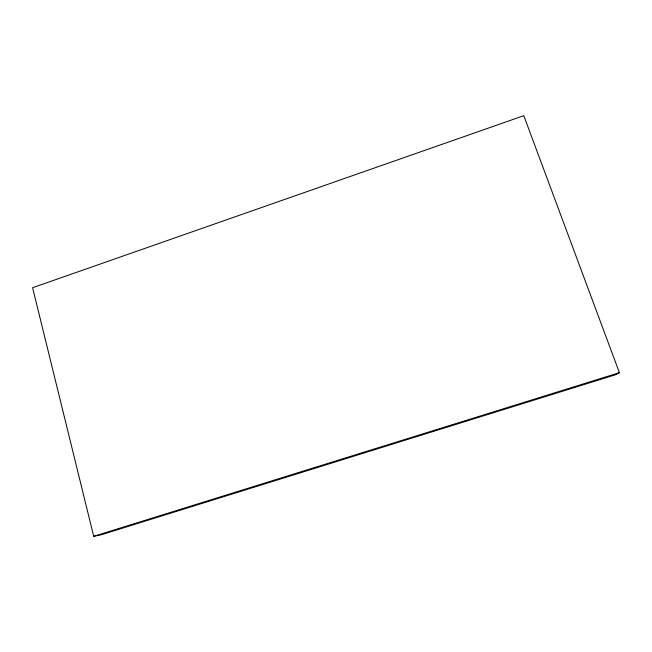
<?xml version="1.0" encoding="UTF-8"?>
<svg xmlns="http://www.w3.org/2000/svg" width="652" height="652" viewBox="0 0 652 652"><rect width="100%" height="100%" fill="white"/><g stroke="black" fill="none" stroke-linecap="round" stroke-linejoin="round"><path stroke-width="0.98" d="M619.4 372.683L616.075 374.582L101.109 534.811L93.701 536.311L32.6 287.719L523.792 115.689L619.4 372.683L93.701 536.311"/></g></svg>
